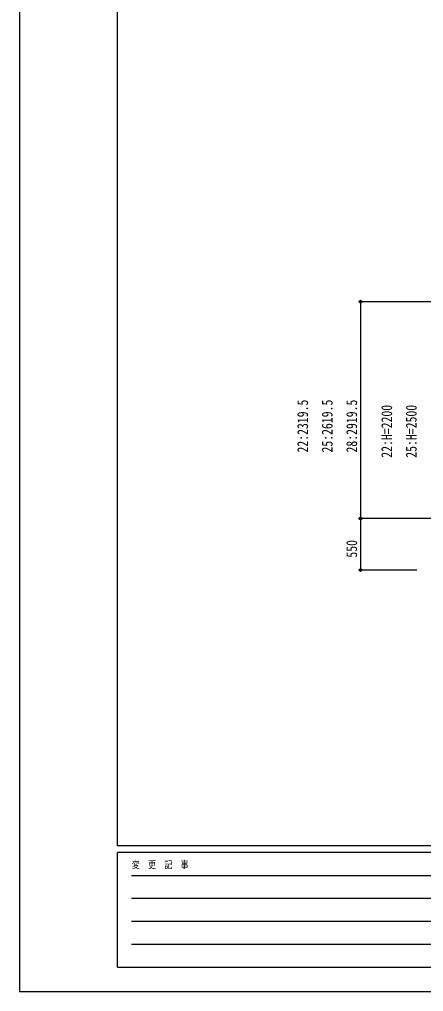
# Model space of a CAD drawing. Units: millimetres, scale not verified. Extents: x -14718 to 14718, y -10395 to 10395.
# Drawn here: x -14718 to -10391, y -10395 to 0 of the extents above; entities that cross this region are included whole.
import ezdxf
from ezdxf.enums import TextEntityAlignment as Align

# ---------------------------------------------------------------- set-up
doc = ezdxf.new("R2010")
doc.units = ezdxf.units.MM
doc.header["$LTSCALE"] = 50
doc.layers.add('0-6_YKK_D', color=6, linetype='Continuous')
doc.layers.add('0-7_YKK_ZWAK', color=7, linetype='Continuous')
doc.styles.add('ＭＳ ゴシック', font='')
doc.styles.get('ＭＳ ゴシック').set_extended_font_data('MS Gothic')

msp = doc.modelspace()

# ---------------------------------------------------------------- linework, layer by layer
at = {"layer": '0-6_YKK_D'}
for p, q in [((-9759.55, -3018), (-11068.43, -3018)), ((-11067.43, -3018), (-11067.43, -5337.5)), ((-10118.61, -5337.5), (-11068.43, -5337.5)), ((-10594.75, -5337.5), (-11068.43, -5337.5)), ((-11067.43, -5337.5), (-11067.43, -5887.5)), ((-10465.02, -5887.5), (-11068.43, -5887.5))]:
    msp.add_line(p, q, dxfattribs=at)
for centre, radius in [((-11067.43, -3018), 14.88), ((-11067.43, -5337.5), 14.88), ((-11067.43, -5337.5), 14.38), ((-11067.43, -5887.5), 14.38)]:
    msp.add_circle(centre, radius, dxfattribs=at)
at = {"layer": '0-7_YKK_ZWAK'}
for p, q in [((-13667.43, -8837.5), (-13667.43, 9712.5)), ((13632.57, -8837.5), (-13667.43, -8837.5)), ((-4567.43, -8907.5), (-13667.43, -8907.5)), ((-13667.43, -10132.5), (-13667.43, -8907.5)), ((-13518.68, -9152.5), (-4742.43, -9152.5)), ((-13518.68, -9397.5), (-4742.43, -9397.5)), ((-13518.68, -9642.5), (-4742.43, -9642.5)), ((-13518.68, -9887.5), (-4742.43, -9887.5)), ((-13667.43, -10132.5), (-4567.43, -10132.5))]:
    msp.add_line(p, q, dxfattribs=at)
msp.add_lwpolyline([(-14717.5, -10395), (14717.5, -10395), (14717.5, 10395), (-14717.5, 10395)], close=True, dxfattribs=at)

# ---------------------------------------------------------------- texts
at = {"layer": '0-6_YKK_D', "style": 'ＭＳ ゴシック', "width": 0.8}
for s, p in [('22:2319.5', (-11593.43, -4631.35)), ('25:2619.5', (-11330.93, -4631.35)), ('28:2919.5', (-11068.43, -4631.35)), ('22:H=2200', (-10693.43, -4686.89)), ('25:H=2500', (-10430.93, -4686.89)), ('550', (-11068.43, -5755.3))]:
    msp.add_text(s, height=115.5, rotation=90, dxfattribs=at).set_placement(p, align=Align.BOTTOM_LEFT)
at = {"layer": '0-7_YKK_ZWAK', "style": 'ＭＳ ゴシック', "width": 0.8}
msp.add_text('変  更  記  事', height=76.98, dxfattribs=at).set_placement((-13514.59, -9100), align=Align.BOTTOM_LEFT)

doc.saveas('drawing.dxf')
